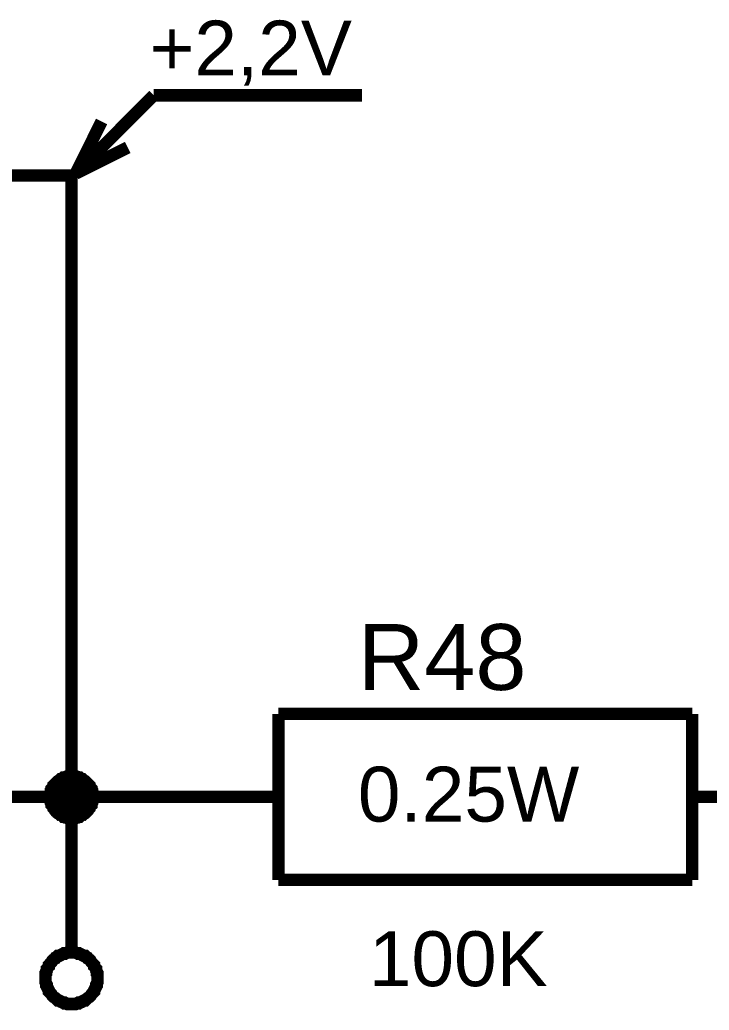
# Model space of a CAD drawing. Header units: millimetres. Extents: x -2024 to 917, y -725 to 13.
# Drawn here: x 380.87 to 397.53, y -191.44 to -167.52 of the extents above; entities that cross this region are included whole.
import ezdxf

# ---------------------------------------------------------------- set-up
doc = ezdxf.new("R2010")
doc.units = ezdxf.units.MM
doc.layers.add('Sheet', color=255, linetype='Continuous')
doc.styles.get("Standard").update_dxf_attribs({"font": 'arial.ttf'})

msp = doc.modelspace()

# ---------------------------------------------------------------- linework, layer by layer
at = {"layer": 'Sheet'}
for points, const_width in [([(382.221, -171.234), (384.108, -169.346)], 0.3), ([(384.108, -169.346), (389.139, -169.346)], 0.3), ([(382.221, -171.234), (382.85, -169.975)], 0.3), ([(382.221, -171.234), (383.479, -170.605)], 0.3), ([(374.624, -186.286), (382.122, -186.286), (382.122, -171.283), (379.623, -171.283)], 0.3), ([(387.12, -184.282), (387.12, -188.289)], 0.3), ([(387.12, -184.282), (397.117, -184.282)], 0.3), ([(397.117, -184.282), (397.117, -188.289)], 0.3), ([(381.609, -186.286), (381.609, -186.253), (381.609, -186.236), (381.609, -186.203), (381.625, -186.186), (381.625, -186.153), (381.625, -186.137), (381.642, -186.12), (381.642, -186.087), (381.658, -186.071), (381.675, -186.054), (381.691, -186.021), (381.691, -186.004), (381.708, -185.988), (381.725, -185.971), (381.741, -185.955), (381.758, -185.938), (381.774, -185.922), (381.791, -185.905), (381.824, -185.888), (381.84, -185.872), (381.857, -185.855), (381.874, -185.855), (381.907, -185.839), (381.923, -185.822), (381.94, -185.822), (381.973, -185.806), (381.989, -185.806), (382.022, -185.806), (382.039, -185.789), (382.072, -185.789), (382.089, -185.789), (382.122, -185.789)], 0.3), ([(381.609, -186.286), (381.609, -186.253), (381.609, -186.236), (381.609, -186.203), (381.625, -186.186), (381.625, -186.153), (381.625, -186.137), (381.642, -186.12), (381.642, -186.087), (381.658, -186.071), (381.675, -186.054), (381.691, -186.021), (381.691, -186.004), (381.708, -185.988), (381.725, -185.971), (381.741, -185.955), (381.758, -185.938), (381.774, -185.922), (381.791, -185.905), (381.824, -185.888), (381.84, -185.872), (381.857, -185.855), (381.874, -185.855), (381.907, -185.839), (381.923, -185.822), (381.94, -185.822), (381.973, -185.806), (381.989, -185.806), (382.022, -185.806), (382.039, -185.789), (382.072, -185.789), (382.089, -185.789), (382.122, -185.789)], 0.3), ([(381.609, -186.286), (381.609, -186.253), (381.609, -186.236), (381.609, -186.203), (381.625, -186.186), (381.625, -186.153), (381.625, -186.137), (381.642, -186.12), (381.642, -186.087), (381.658, -186.071), (381.675, -186.054), (381.691, -186.021), (381.691, -186.004), (381.708, -185.988), (381.725, -185.971), (381.741, -185.955), (381.758, -185.938), (381.774, -185.922), (381.791, -185.905), (381.824, -185.888), (381.84, -185.872), (381.857, -185.855), (381.874, -185.855), (381.907, -185.839), (381.923, -185.822), (381.94, -185.822), (381.973, -185.806), (381.989, -185.806), (382.022, -185.806), (382.039, -185.789), (382.072, -185.789), (382.089, -185.789), (382.122, -185.789)], 0.3), ([(381.609, -186.286), (381.609, -186.253), (381.609, -186.236), (381.609, -186.203), (381.625, -186.186), (381.625, -186.153), (381.625, -186.137), (381.642, -186.12), (381.642, -186.087), (381.658, -186.071), (381.675, -186.054), (381.691, -186.021), (381.691, -186.004), (381.708, -185.988), (381.725, -185.971), (381.741, -185.955), (381.758, -185.938), (381.774, -185.922), (381.791, -185.905), (381.824, -185.888), (381.84, -185.872), (381.857, -185.855), (381.874, -185.855), (381.907, -185.839), (381.923, -185.822), (381.94, -185.822), (381.973, -185.806), (381.989, -185.806), (382.022, -185.806), (382.039, -185.789), (382.072, -185.789), (382.089, -185.789), (382.122, -185.789)], 0.3), ([(381.609, -186.286), (381.609, -186.253), (381.609, -186.236), (381.609, -186.203), (381.625, -186.186), (381.625, -186.153), (381.625, -186.137), (381.642, -186.12), (381.642, -186.087), (381.658, -186.071), (381.675, -186.054), (381.691, -186.021), (381.691, -186.004), (381.708, -185.988), (381.725, -185.971), (381.741, -185.955), (381.758, -185.938), (381.774, -185.922), (381.791, -185.905), (381.824, -185.888), (381.84, -185.872), (381.857, -185.855), (381.874, -185.855), (381.907, -185.839), (381.923, -185.822), (381.94, -185.822), (381.973, -185.806), (381.989, -185.806), (382.022, -185.806), (382.039, -185.789), (382.072, -185.789), (382.089, -185.789), (382.122, -185.789)], 0.3), ([(381.609, -186.286), (381.609, -186.253), (381.609, -186.236), (381.609, -186.203), (381.625, -186.186), (381.625, -186.153), (381.625, -186.137), (381.642, -186.12), (381.642, -186.087), (381.658, -186.071), (381.675, -186.054), (381.691, -186.021), (381.691, -186.004), (381.708, -185.988), (381.725, -185.971), (381.741, -185.955), (381.758, -185.938), (381.774, -185.922), (381.791, -185.905), (381.824, -185.888), (381.84, -185.872), (381.857, -185.855), (381.874, -185.855), (381.907, -185.839), (381.923, -185.822), (381.94, -185.822), (381.973, -185.806), (381.989, -185.806), (382.022, -185.806), (382.039, -185.789), (382.072, -185.789), (382.089, -185.789), (382.122, -185.789)], 0.3), ([(381.609, -186.286), (381.609, -186.253), (381.609, -186.236), (381.609, -186.203), (381.625, -186.186), (381.625, -186.153), (381.625, -186.137), (381.642, -186.12), (381.642, -186.087), (381.658, -186.071), (381.675, -186.054), (381.691, -186.021), (381.691, -186.004), (381.708, -185.988), (381.725, -185.971), (381.741, -185.955), (381.758, -185.938), (381.774, -185.922), (381.791, -185.905), (381.824, -185.888), (381.84, -185.872), (381.857, -185.855), (381.874, -185.855), (381.907, -185.839), (381.923, -185.822), (381.94, -185.822), (381.973, -185.806), (381.989, -185.806), (382.022, -185.806), (382.039, -185.789), (382.072, -185.789), (382.089, -185.789), (382.122, -185.789)], 0.0991), ([(381.609, -186.286), (381.609, -186.253), (381.609, -186.236), (381.609, -186.203), (381.625, -186.186), (381.625, -186.153), (381.625, -186.137), (381.642, -186.12), (381.642, -186.087), (381.658, -186.071), (381.675, -186.054), (381.691, -186.021), (381.691, -186.004), (381.708, -185.988), (381.725, -185.971), (381.741, -185.955), (381.758, -185.938), (381.774, -185.922), (381.791, -185.905), (381.824, -185.888), (381.84, -185.872), (381.857, -185.855), (381.874, -185.855), (381.907, -185.839), (381.923, -185.822), (381.94, -185.822), (381.973, -185.806), (381.989, -185.806), (382.022, -185.806), (382.039, -185.789), (382.072, -185.789), (382.089, -185.789), (382.122, -185.789)], 0.0991), ([(381.609, -186.286), (381.609, -186.253), (381.609, -186.236), (381.609, -186.203), (381.625, -186.186), (381.625, -186.153), (381.625, -186.137), (381.642, -186.12), (381.642, -186.087), (381.658, -186.071), (381.675, -186.054), (381.691, -186.021), (381.691, -186.004), (381.708, -185.988), (381.725, -185.971), (381.741, -185.955), (381.758, -185.938), (381.774, -185.922), (381.791, -185.905), (381.824, -185.888), (381.84, -185.872), (381.857, -185.855), (381.874, -185.855), (381.907, -185.839), (381.923, -185.822), (381.94, -185.822), (381.973, -185.806), (381.989, -185.806), (382.022, -185.806), (382.039, -185.789), (382.072, -185.789), (382.089, -185.789), (382.122, -185.789)], 0.0991), ([(381.609, -186.286), (381.609, -186.253), (381.609, -186.236), (381.609, -186.203), (381.625, -186.186), (381.625, -186.153), (381.625, -186.137), (381.642, -186.12), (381.642, -186.087), (381.658, -186.071), (381.675, -186.054), (381.691, -186.021), (381.691, -186.004), (381.708, -185.988), (381.725, -185.971), (381.741, -185.955), (381.758, -185.938), (381.774, -185.922), (381.791, -185.905), (381.824, -185.888), (381.84, -185.872), (381.857, -185.855), (381.874, -185.855), (381.907, -185.839), (381.923, -185.822), (381.94, -185.822), (381.973, -185.806), (381.989, -185.806), (382.022, -185.806), (382.039, -185.789), (382.072, -185.789), (382.089, -185.789), (382.122, -185.789)], 0.0991), ([(381.609, -186.286), (381.609, -186.253), (381.609, -186.236), (381.609, -186.203), (381.625, -186.186), (381.625, -186.153), (381.625, -186.137), (381.642, -186.12), (381.642, -186.087), (381.658, -186.071), (381.675, -186.054), (381.691, -186.021), (381.691, -186.004), (381.708, -185.988), (381.725, -185.971), (381.741, -185.955), (381.758, -185.938), (381.774, -185.922), (381.791, -185.905), (381.824, -185.888), (381.84, -185.872), (381.857, -185.855), (381.874, -185.855), (381.907, -185.839), (381.923, -185.822), (381.94, -185.822), (381.973, -185.806), (381.989, -185.806), (382.022, -185.806), (382.039, -185.789), (382.072, -185.789), (382.089, -185.789), (382.122, -185.789)], 0.0991), ([(381.609, -186.286), (381.609, -186.253), (381.609, -186.236), (381.609, -186.203), (381.625, -186.186), (381.625, -186.153), (381.625, -186.137), (381.642, -186.12), (381.642, -186.087), (381.658, -186.071), (381.675, -186.054), (381.691, -186.021), (381.691, -186.004), (381.708, -185.988), (381.725, -185.971), (381.741, -185.955), (381.758, -185.938), (381.774, -185.922), (381.791, -185.905), (381.824, -185.888), (381.84, -185.872), (381.857, -185.855), (381.874, -185.855), (381.907, -185.839), (381.923, -185.822), (381.94, -185.822), (381.973, -185.806), (381.989, -185.806), (382.022, -185.806), (382.039, -185.789), (382.072, -185.789), (382.089, -185.789), (382.122, -185.789)], 0.0991), ([(382.122, -185.789), (382.122, -185.789)], 0.3), ([(382.122, -185.789), (382.155, -185.789), (382.171, -185.789), (382.205, -185.789), (382.221, -185.806), (382.254, -185.806), (382.271, -185.806), (382.304, -185.822), (382.32, -185.822), (382.337, -185.839), (382.37, -185.855), (382.387, -185.855), (382.403, -185.872), (382.42, -185.888), (382.453, -185.905), (382.469, -185.922), (382.486, -185.938), (382.502, -185.955), (382.519, -185.971), (382.536, -185.988), (382.552, -186.004), (382.552, -186.021), (382.569, -186.054), (382.585, -186.071), (382.602, -186.087), (382.602, -186.12), (382.618, -186.137), (382.618, -186.153), (382.618, -186.186), (382.635, -186.203), (382.635, -186.236), (382.635, -186.253), (382.635, -186.286)], 0.3), ([(382.122, -185.789), (382.122, -185.789)], 0.3), ([(382.122, -185.789), (382.155, -185.789), (382.171, -185.789), (382.205, -185.789), (382.221, -185.806), (382.254, -185.806), (382.271, -185.806), (382.304, -185.822), (382.32, -185.822), (382.337, -185.839), (382.37, -185.855), (382.387, -185.855), (382.403, -185.872), (382.42, -185.888), (382.453, -185.905), (382.469, -185.922), (382.486, -185.938), (382.502, -185.955), (382.519, -185.971), (382.536, -185.988), (382.552, -186.004), (382.552, -186.021), (382.569, -186.054), (382.585, -186.071), (382.602, -186.087), (382.602, -186.12), (382.618, -186.137), (382.618, -186.153), (382.618, -186.186), (382.635, -186.203), (382.635, -186.236), (382.635, -186.253), (382.635, -186.286)], 0.3), ([(382.122, -185.789), (382.122, -185.789)], 0.3), ([(382.122, -185.789), (382.155, -185.789), (382.171, -185.789), (382.205, -185.789), (382.221, -185.806), (382.254, -185.806), (382.271, -185.806), (382.304, -185.822), (382.32, -185.822), (382.337, -185.839), (382.37, -185.855), (382.387, -185.855), (382.403, -185.872), (382.42, -185.888), (382.453, -185.905), (382.469, -185.922), (382.486, -185.938), (382.502, -185.955), (382.519, -185.971), (382.536, -185.988), (382.552, -186.004), (382.552, -186.021), (382.569, -186.054), (382.585, -186.071), (382.602, -186.087), (382.602, -186.12), (382.618, -186.137), (382.618, -186.153), (382.618, -186.186), (382.635, -186.203), (382.635, -186.236), (382.635, -186.253), (382.635, -186.286)], 0.3), ([(382.122, -185.789), (382.122, -185.789)], 0.3), ([(382.122, -185.789), (382.155, -185.789), (382.171, -185.789), (382.205, -185.789), (382.221, -185.806), (382.254, -185.806), (382.271, -185.806), (382.304, -185.822), (382.32, -185.822), (382.337, -185.839), (382.37, -185.855), (382.387, -185.855), (382.403, -185.872), (382.42, -185.888), (382.453, -185.905), (382.469, -185.922), (382.486, -185.938), (382.502, -185.955), (382.519, -185.971), (382.536, -185.988), (382.552, -186.004), (382.552, -186.021), (382.569, -186.054), (382.585, -186.071), (382.602, -186.087), (382.602, -186.12), (382.618, -186.137), (382.618, -186.153), (382.618, -186.186), (382.635, -186.203), (382.635, -186.236), (382.635, -186.253), (382.635, -186.286)], 0.3), ([(382.122, -185.789), (382.122, -185.789)], 0.3), ([(382.122, -185.789), (382.155, -185.789), (382.171, -185.789), (382.205, -185.789), (382.221, -185.806), (382.254, -185.806), (382.271, -185.806), (382.304, -185.822), (382.32, -185.822), (382.337, -185.839), (382.37, -185.855), (382.387, -185.855), (382.403, -185.872), (382.42, -185.888), (382.453, -185.905), (382.469, -185.922), (382.486, -185.938), (382.502, -185.955), (382.519, -185.971), (382.536, -185.988), (382.552, -186.004), (382.552, -186.021), (382.569, -186.054), (382.585, -186.071), (382.602, -186.087), (382.602, -186.12), (382.618, -186.137), (382.618, -186.153), (382.618, -186.186), (382.635, -186.203), (382.635, -186.236), (382.635, -186.253), (382.635, -186.286)], 0.3), ([(382.122, -185.789), (382.122, -185.789)], 0.3), ([(382.122, -185.789), (382.155, -185.789), (382.171, -185.789), (382.205, -185.789), (382.221, -185.806), (382.254, -185.806), (382.271, -185.806), (382.304, -185.822), (382.32, -185.822), (382.337, -185.839), (382.37, -185.855), (382.387, -185.855), (382.403, -185.872), (382.42, -185.888), (382.453, -185.905), (382.469, -185.922), (382.486, -185.938), (382.502, -185.955), (382.519, -185.971), (382.536, -185.988), (382.552, -186.004), (382.552, -186.021), (382.569, -186.054), (382.585, -186.071), (382.602, -186.087), (382.602, -186.12), (382.618, -186.137), (382.618, -186.153), (382.618, -186.186), (382.635, -186.203), (382.635, -186.236), (382.635, -186.253), (382.635, -186.286)], 0.3), ([(382.122, -185.789), (382.122, -185.789)], 0.0991), ([(382.122, -185.789), (382.155, -185.789), (382.171, -185.789), (382.205, -185.789), (382.221, -185.806), (382.254, -185.806), (382.271, -185.806), (382.304, -185.822), (382.32, -185.822), (382.337, -185.839), (382.37, -185.855), (382.387, -185.855), (382.403, -185.872), (382.42, -185.888), (382.453, -185.905), (382.469, -185.922), (382.486, -185.938), (382.502, -185.955), (382.519, -185.971), (382.536, -185.988), (382.552, -186.004), (382.552, -186.021), (382.569, -186.054), (382.585, -186.071), (382.602, -186.087), (382.602, -186.12), (382.618, -186.137), (382.618, -186.153), (382.618, -186.186), (382.635, -186.203), (382.635, -186.236), (382.635, -186.253), (382.635, -186.286)], 0.0991), ([(382.122, -185.789), (382.122, -185.789)], 0.0991), ([(382.122, -185.789), (382.155, -185.789), (382.171, -185.789), (382.205, -185.789), (382.221, -185.806), (382.254, -185.806), (382.271, -185.806), (382.304, -185.822), (382.32, -185.822), (382.337, -185.839), (382.37, -185.855), (382.387, -185.855), (382.403, -185.872), (382.42, -185.888), (382.453, -185.905), (382.469, -185.922), (382.486, -185.938), (382.502, -185.955), (382.519, -185.971), (382.536, -185.988), (382.552, -186.004), (382.552, -186.021), (382.569, -186.054), (382.585, -186.071), (382.602, -186.087), (382.602, -186.12), (382.618, -186.137), (382.618, -186.153), (382.618, -186.186), (382.635, -186.203), (382.635, -186.236), (382.635, -186.253), (382.635, -186.286)], 0.0991), ([(382.122, -185.789), (382.122, -185.789)], 0.0991), ([(382.122, -185.789), (382.155, -185.789), (382.171, -185.789), (382.205, -185.789), (382.221, -185.806), (382.254, -185.806), (382.271, -185.806), (382.304, -185.822), (382.32, -185.822), (382.337, -185.839), (382.37, -185.855), (382.387, -185.855), (382.403, -185.872), (382.42, -185.888), (382.453, -185.905), (382.469, -185.922), (382.486, -185.938), (382.502, -185.955), (382.519, -185.971), (382.536, -185.988), (382.552, -186.004), (382.552, -186.021), (382.569, -186.054), (382.585, -186.071), (382.602, -186.087), (382.602, -186.12), (382.618, -186.137), (382.618, -186.153), (382.618, -186.186), (382.635, -186.203), (382.635, -186.236), (382.635, -186.253), (382.635, -186.286)], 0.0991), ([(382.122, -185.789), (382.122, -185.789)], 0.0991), ([(382.122, -185.789), (382.155, -185.789), (382.171, -185.789), (382.205, -185.789), (382.221, -185.806), (382.254, -185.806), (382.271, -185.806), (382.304, -185.822), (382.32, -185.822), (382.337, -185.839), (382.37, -185.855), (382.387, -185.855), (382.403, -185.872), (382.42, -185.888), (382.453, -185.905), (382.469, -185.922), (382.486, -185.938), (382.502, -185.955), (382.519, -185.971), (382.536, -185.988), (382.552, -186.004), (382.552, -186.021), (382.569, -186.054), (382.585, -186.071), (382.602, -186.087), (382.602, -186.12), (382.618, -186.137), (382.618, -186.153), (382.618, -186.186), (382.635, -186.203), (382.635, -186.236), (382.635, -186.253), (382.635, -186.286)], 0.0991), ([(382.122, -185.789), (382.122, -185.789)], 0.0991), ([(382.122, -185.789), (382.155, -185.789), (382.171, -185.789), (382.205, -185.789), (382.221, -185.806), (382.254, -185.806), (382.271, -185.806), (382.304, -185.822), (382.32, -185.822), (382.337, -185.839), (382.37, -185.855), (382.387, -185.855), (382.403, -185.872), (382.42, -185.888), (382.453, -185.905), (382.469, -185.922), (382.486, -185.938), (382.502, -185.955), (382.519, -185.971), (382.536, -185.988), (382.552, -186.004), (382.552, -186.021), (382.569, -186.054), (382.585, -186.071), (382.602, -186.087), (382.602, -186.12), (382.618, -186.137), (382.618, -186.153), (382.618, -186.186), (382.635, -186.203), (382.635, -186.236), (382.635, -186.253), (382.635, -186.286)], 0.0991), ([(382.122, -185.789), (382.122, -185.789)], 0.0991), ([(382.122, -185.789), (382.155, -185.789), (382.171, -185.789), (382.205, -185.789), (382.221, -185.806), (382.254, -185.806), (382.271, -185.806), (382.304, -185.822), (382.32, -185.822), (382.337, -185.839), (382.37, -185.855), (382.387, -185.855), (382.403, -185.872), (382.42, -185.888), (382.453, -185.905), (382.469, -185.922), (382.486, -185.938), (382.502, -185.955), (382.519, -185.971), (382.536, -185.988), (382.552, -186.004), (382.552, -186.021), (382.569, -186.054), (382.585, -186.071), (382.602, -186.087), (382.602, -186.12), (382.618, -186.137), (382.618, -186.153), (382.618, -186.186), (382.635, -186.203), (382.635, -186.236), (382.635, -186.253), (382.635, -186.286)], 0.0991), ([(382.122, -186.799), (382.089, -186.799), (382.072, -186.799), (382.039, -186.799), (382.022, -186.783), (381.989, -186.783), (381.973, -186.783), (381.94, -186.766), (381.923, -186.766), (381.907, -186.749), (381.874, -186.733), (381.857, -186.716), (381.84, -186.716), (381.824, -186.7), (381.791, -186.683), (381.774, -186.667), (381.758, -186.65), (381.741, -186.634), (381.725, -186.617), (381.708, -186.584), (381.691, -186.567), (381.691, -186.551), (381.675, -186.534), (381.658, -186.501), (381.642, -186.485), (381.642, -186.468), (381.625, -186.435), (381.625, -186.418), (381.625, -186.385), (381.609, -186.369), (381.609, -186.335), (381.609, -186.319), (381.609, -186.286)], 0.3), ([(381.609, -186.286), (381.609, -186.286)], 0.3), ([(382.122, -186.799), (382.089, -186.799), (382.072, -186.799), (382.039, -186.799), (382.022, -186.783), (381.989, -186.783), (381.973, -186.783), (381.94, -186.766), (381.923, -186.766), (381.907, -186.749), (381.874, -186.733), (381.857, -186.716), (381.84, -186.716), (381.824, -186.7), (381.791, -186.683), (381.774, -186.667), (381.758, -186.65), (381.741, -186.634), (381.725, -186.617), (381.708, -186.584), (381.691, -186.567), (381.691, -186.551), (381.675, -186.534), (381.658, -186.501), (381.642, -186.485), (381.642, -186.468), (381.625, -186.435), (381.625, -186.418), (381.625, -186.385), (381.609, -186.369), (381.609, -186.335), (381.609, -186.319), (381.609, -186.286)], 0.3), ([(381.609, -186.286), (381.609, -186.286)], 0.3), ([(382.122, -186.799), (382.089, -186.799), (382.072, -186.799), (382.039, -186.799), (382.022, -186.783), (381.989, -186.783), (381.973, -186.783), (381.94, -186.766), (381.923, -186.766), (381.907, -186.749), (381.874, -186.733), (381.857, -186.716), (381.84, -186.716), (381.824, -186.7), (381.791, -186.683), (381.774, -186.667), (381.758, -186.65), (381.741, -186.634), (381.725, -186.617), (381.708, -186.584), (381.691, -186.567), (381.691, -186.551), (381.675, -186.534), (381.658, -186.501), (381.642, -186.485), (381.642, -186.468), (381.625, -186.435), (381.625, -186.418), (381.625, -186.385), (381.609, -186.369), (381.609, -186.335), (381.609, -186.319), (381.609, -186.286)], 0.3), ([(381.609, -186.286), (381.609, -186.286)], 0.3), ([(382.122, -186.799), (382.089, -186.799), (382.072, -186.799), (382.039, -186.799), (382.022, -186.783), (381.989, -186.783), (381.973, -186.783), (381.94, -186.766), (381.923, -186.766), (381.907, -186.749), (381.874, -186.733), (381.857, -186.716), (381.84, -186.716), (381.824, -186.7), (381.791, -186.683), (381.774, -186.667), (381.758, -186.65), (381.741, -186.634), (381.725, -186.617), (381.708, -186.584), (381.691, -186.567), (381.691, -186.551), (381.675, -186.534), (381.658, -186.501), (381.642, -186.485), (381.642, -186.468), (381.625, -186.435), (381.625, -186.418), (381.625, -186.385), (381.609, -186.369), (381.609, -186.335), (381.609, -186.319), (381.609, -186.286)], 0.3), ([(381.609, -186.286), (381.609, -186.286)], 0.3), ([(382.122, -186.799), (382.089, -186.799), (382.072, -186.799), (382.039, -186.799), (382.022, -186.783), (381.989, -186.783), (381.973, -186.783), (381.94, -186.766), (381.923, -186.766), (381.907, -186.749), (381.874, -186.733), (381.857, -186.716), (381.84, -186.716), (381.824, -186.7), (381.791, -186.683), (381.774, -186.667), (381.758, -186.65), (381.741, -186.634), (381.725, -186.617), (381.708, -186.584), (381.691, -186.567), (381.691, -186.551), (381.675, -186.534), (381.658, -186.501), (381.642, -186.485), (381.642, -186.468), (381.625, -186.435), (381.625, -186.418), (381.625, -186.385), (381.609, -186.369), (381.609, -186.335), (381.609, -186.319), (381.609, -186.286)], 0.3), ([(381.609, -186.286), (381.609, -186.286)], 0.3), ([(382.122, -186.799), (382.089, -186.799), (382.072, -186.799), (382.039, -186.799), (382.022, -186.783), (381.989, -186.783), (381.973, -186.783), (381.94, -186.766), (381.923, -186.766), (381.907, -186.749), (381.874, -186.733), (381.857, -186.716), (381.84, -186.716), (381.824, -186.7), (381.791, -186.683), (381.774, -186.667), (381.758, -186.65), (381.741, -186.634), (381.725, -186.617), (381.708, -186.584), (381.691, -186.567), (381.691, -186.551), (381.675, -186.534), (381.658, -186.501), (381.642, -186.485), (381.642, -186.468), (381.625, -186.435), (381.625, -186.418), (381.625, -186.385), (381.609, -186.369), (381.609, -186.335), (381.609, -186.319), (381.609, -186.286)], 0.3), ([(381.609, -186.286), (381.609, -186.286)], 0.3), ([(382.122, -186.799), (382.089, -186.799), (382.072, -186.799), (382.039, -186.799), (382.022, -186.783), (381.989, -186.783), (381.973, -186.783), (381.94, -186.766), (381.923, -186.766), (381.907, -186.749), (381.874, -186.733), (381.857, -186.716), (381.84, -186.716), (381.824, -186.7), (381.791, -186.683), (381.774, -186.667), (381.758, -186.65), (381.741, -186.634), (381.725, -186.617), (381.708, -186.584), (381.691, -186.567), (381.691, -186.551), (381.675, -186.534), (381.658, -186.501), (381.642, -186.485), (381.642, -186.468), (381.625, -186.435), (381.625, -186.418), (381.625, -186.385), (381.609, -186.369), (381.609, -186.335), (381.609, -186.319), (381.609, -186.286)], 0.0991), ([(381.609, -186.286), (381.609, -186.286)], 0.0991), ([(382.122, -186.799), (382.089, -186.799), (382.072, -186.799), (382.039, -186.799), (382.022, -186.783), (381.989, -186.783), (381.973, -186.783), (381.94, -186.766), (381.923, -186.766), (381.907, -186.749), (381.874, -186.733), (381.857, -186.716), (381.84, -186.716), (381.824, -186.7), (381.791, -186.683), (381.774, -186.667), (381.758, -186.65), (381.741, -186.634), (381.725, -186.617), (381.708, -186.584), (381.691, -186.567), (381.691, -186.551), (381.675, -186.534), (381.658, -186.501), (381.642, -186.485), (381.642, -186.468), (381.625, -186.435), (381.625, -186.418), (381.625, -186.385), (381.609, -186.369), (381.609, -186.335), (381.609, -186.319), (381.609, -186.286)], 0.0991), ([(381.609, -186.286), (381.609, -186.286)], 0.0991), ([(382.122, -186.799), (382.089, -186.799), (382.072, -186.799), (382.039, -186.799), (382.022, -186.783), (381.989, -186.783), (381.973, -186.783), (381.94, -186.766), (381.923, -186.766), (381.907, -186.749), (381.874, -186.733), (381.857, -186.716), (381.84, -186.716), (381.824, -186.7), (381.791, -186.683), (381.774, -186.667), (381.758, -186.65), (381.741, -186.634), (381.725, -186.617), (381.708, -186.584), (381.691, -186.567), (381.691, -186.551), (381.675, -186.534), (381.658, -186.501), (381.642, -186.485), (381.642, -186.468), (381.625, -186.435), (381.625, -186.418), (381.625, -186.385), (381.609, -186.369), (381.609, -186.335), (381.609, -186.319), (381.609, -186.286)], 0.0991), ([(381.609, -186.286), (381.609, -186.286)], 0.0991), ([(382.122, -186.799), (382.089, -186.799), (382.072, -186.799), (382.039, -186.799), (382.022, -186.783), (381.989, -186.783), (381.973, -186.783), (381.94, -186.766), (381.923, -186.766), (381.907, -186.749), (381.874, -186.733), (381.857, -186.716), (381.84, -186.716), (381.824, -186.7), (381.791, -186.683), (381.774, -186.667), (381.758, -186.65), (381.741, -186.634), (381.725, -186.617), (381.708, -186.584), (381.691, -186.567), (381.691, -186.551), (381.675, -186.534), (381.658, -186.501), (381.642, -186.485), (381.642, -186.468), (381.625, -186.435), (381.625, -186.418), (381.625, -186.385), (381.609, -186.369), (381.609, -186.335), (381.609, -186.319), (381.609, -186.286)], 0.0991), ([(381.609, -186.286), (381.609, -186.286)], 0.0991), ([(382.122, -186.799), (382.089, -186.799), (382.072, -186.799), (382.039, -186.799), (382.022, -186.783), (381.989, -186.783), (381.973, -186.783), (381.94, -186.766), (381.923, -186.766), (381.907, -186.749), (381.874, -186.733), (381.857, -186.716), (381.84, -186.716), (381.824, -186.7), (381.791, -186.683), (381.774, -186.667), (381.758, -186.65), (381.741, -186.634), (381.725, -186.617), (381.708, -186.584), (381.691, -186.567), (381.691, -186.551), (381.675, -186.534), (381.658, -186.501), (381.642, -186.485), (381.642, -186.468), (381.625, -186.435), (381.625, -186.418), (381.625, -186.385), (381.609, -186.369), (381.609, -186.335), (381.609, -186.319), (381.609, -186.286)], 0.0991), ([(381.609, -186.286), (381.609, -186.286)], 0.0991), ([(382.122, -186.799), (382.089, -186.799), (382.072, -186.799), (382.039, -186.799), (382.022, -186.783), (381.989, -186.783), (381.973, -186.783), (381.94, -186.766), (381.923, -186.766), (381.907, -186.749), (381.874, -186.733), (381.857, -186.716), (381.84, -186.716), (381.824, -186.7), (381.791, -186.683), (381.774, -186.667), (381.758, -186.65), (381.741, -186.634), (381.725, -186.617), (381.708, -186.584), (381.691, -186.567), (381.691, -186.551), (381.675, -186.534), (381.658, -186.501), (381.642, -186.485), (381.642, -186.468), (381.625, -186.435), (381.625, -186.418), (381.625, -186.385), (381.609, -186.369), (381.609, -186.335), (381.609, -186.319), (381.609, -186.286)], 0.0991), ([(381.609, -186.286), (381.609, -186.286)], 0.0991), ([(382.635, -186.286), (382.635, -186.319), (382.635, -186.335), (382.635, -186.369), (382.618, -186.385), (382.618, -186.418), (382.618, -186.435), (382.602, -186.468), (382.602, -186.485), (382.585, -186.501), (382.569, -186.534), (382.552, -186.551), (382.552, -186.567), (382.536, -186.584), (382.519, -186.617), (382.502, -186.634), (382.486, -186.65), (382.469, -186.667), (382.453, -186.683), (382.42, -186.7), (382.403, -186.716), (382.387, -186.716), (382.37, -186.733), (382.337, -186.749), (382.32, -186.766), (382.304, -186.766), (382.271, -186.783), (382.254, -186.783), (382.221, -186.783), (382.205, -186.799), (382.171, -186.799), (382.155, -186.799), (382.122, -186.799)], 0.3), ([(382.122, -186.286), (384.621, -186.286)], 0.3), ([(382.635, -186.286), (382.635, -186.319), (382.635, -186.335), (382.635, -186.369), (382.618, -186.385), (382.618, -186.418), (382.618, -186.435), (382.602, -186.468), (382.602, -186.485), (382.585, -186.501), (382.569, -186.534), (382.552, -186.551), (382.552, -186.567), (382.536, -186.584), (382.519, -186.617), (382.502, -186.634), (382.486, -186.65), (382.469, -186.667), (382.453, -186.683), (382.42, -186.7), (382.403, -186.716), (382.387, -186.716), (382.37, -186.733), (382.337, -186.749), (382.32, -186.766), (382.304, -186.766), (382.271, -186.783), (382.254, -186.783), (382.221, -186.783), (382.205, -186.799), (382.171, -186.799), (382.155, -186.799), (382.122, -186.799)], 0.3), ([(382.122, -188.786), (382.122, -186.286)], 0.3), ([(382.635, -186.286), (382.635, -186.319), (382.635, -186.335), (382.635, -186.369), (382.618, -186.385), (382.618, -186.418), (382.618, -186.435), (382.602, -186.468), (382.602, -186.485), (382.585, -186.501), (382.569, -186.534), (382.552, -186.551), (382.552, -186.567), (382.536, -186.584), (382.519, -186.617), (382.502, -186.634), (382.486, -186.65), (382.469, -186.667), (382.453, -186.683), (382.42, -186.7), (382.403, -186.716), (382.387, -186.716), (382.37, -186.733), (382.337, -186.749), (382.32, -186.766), (382.304, -186.766), (382.271, -186.783), (382.254, -186.783), (382.221, -186.783), (382.205, -186.799), (382.171, -186.799), (382.155, -186.799), (382.122, -186.799)], 0.3), ([(382.635, -186.286), (382.635, -186.319), (382.635, -186.335), (382.635, -186.369), (382.618, -186.385), (382.618, -186.418), (382.618, -186.435), (382.602, -186.468), (382.602, -186.485), (382.585, -186.501), (382.569, -186.534), (382.552, -186.551), (382.552, -186.567), (382.536, -186.584), (382.519, -186.617), (382.502, -186.634), (382.486, -186.65), (382.469, -186.667), (382.453, -186.683), (382.42, -186.7), (382.403, -186.716), (382.387, -186.716), (382.37, -186.733), (382.337, -186.749), (382.32, -186.766), (382.304, -186.766), (382.271, -186.783), (382.254, -186.783), (382.221, -186.783), (382.205, -186.799), (382.171, -186.799), (382.155, -186.799), (382.122, -186.799)], 0.3), ([(382.635, -186.286), (382.635, -186.319), (382.635, -186.335), (382.635, -186.369), (382.618, -186.385), (382.618, -186.418), (382.618, -186.435), (382.602, -186.468), (382.602, -186.485), (382.585, -186.501), (382.569, -186.534), (382.552, -186.551), (382.552, -186.567), (382.536, -186.584), (382.519, -186.617), (382.502, -186.634), (382.486, -186.65), (382.469, -186.667), (382.453, -186.683), (382.42, -186.7), (382.403, -186.716), (382.387, -186.716), (382.37, -186.733), (382.337, -186.749), (382.32, -186.766), (382.304, -186.766), (382.271, -186.783), (382.254, -186.783), (382.221, -186.783), (382.205, -186.799), (382.171, -186.799), (382.155, -186.799), (382.122, -186.799)], 0.3), ([(382.635, -186.286), (382.635, -186.319), (382.635, -186.335), (382.635, -186.369), (382.618, -186.385), (382.618, -186.418), (382.618, -186.435), (382.602, -186.468), (382.602, -186.485), (382.585, -186.501), (382.569, -186.534), (382.552, -186.551), (382.552, -186.567), (382.536, -186.584), (382.519, -186.617), (382.502, -186.634), (382.486, -186.65), (382.469, -186.667), (382.453, -186.683), (382.42, -186.7), (382.403, -186.716), (382.387, -186.716), (382.37, -186.733), (382.337, -186.749), (382.32, -186.766), (382.304, -186.766), (382.271, -186.783), (382.254, -186.783), (382.221, -186.783), (382.205, -186.799), (382.171, -186.799), (382.155, -186.799), (382.122, -186.799)], 0.3), ([(382.635, -186.286), (382.635, -186.319), (382.635, -186.335), (382.635, -186.369), (382.618, -186.385), (382.618, -186.418), (382.618, -186.435), (382.602, -186.468), (382.602, -186.485), (382.585, -186.501), (382.569, -186.534), (382.552, -186.551), (382.552, -186.567), (382.536, -186.584), (382.519, -186.617), (382.502, -186.634), (382.486, -186.65), (382.469, -186.667), (382.453, -186.683), (382.42, -186.7), (382.403, -186.716), (382.387, -186.716), (382.37, -186.733), (382.337, -186.749), (382.32, -186.766), (382.304, -186.766), (382.271, -186.783), (382.254, -186.783), (382.221, -186.783), (382.205, -186.799), (382.171, -186.799), (382.155, -186.799), (382.122, -186.799)], 0.0991), ([(382.635, -186.286), (382.635, -186.319), (382.635, -186.335), (382.635, -186.369), (382.618, -186.385), (382.618, -186.418), (382.618, -186.435), (382.602, -186.468), (382.602, -186.485), (382.585, -186.501), (382.569, -186.534), (382.552, -186.551), (382.552, -186.567), (382.536, -186.584), (382.519, -186.617), (382.502, -186.634), (382.486, -186.65), (382.469, -186.667), (382.453, -186.683), (382.42, -186.7), (382.403, -186.716), (382.387, -186.716), (382.37, -186.733), (382.337, -186.749), (382.32, -186.766), (382.304, -186.766), (382.271, -186.783), (382.254, -186.783), (382.221, -186.783), (382.205, -186.799), (382.171, -186.799), (382.155, -186.799), (382.122, -186.799)], 0.0991), ([(382.635, -186.286), (382.635, -186.319), (382.635, -186.335), (382.635, -186.369), (382.618, -186.385), (382.618, -186.418), (382.618, -186.435), (382.602, -186.468), (382.602, -186.485), (382.585, -186.501), (382.569, -186.534), (382.552, -186.551), (382.552, -186.567), (382.536, -186.584), (382.519, -186.617), (382.502, -186.634), (382.486, -186.65), (382.469, -186.667), (382.453, -186.683), (382.42, -186.7), (382.403, -186.716), (382.387, -186.716), (382.37, -186.733), (382.337, -186.749), (382.32, -186.766), (382.304, -186.766), (382.271, -186.783), (382.254, -186.783), (382.221, -186.783), (382.205, -186.799), (382.171, -186.799), (382.155, -186.799), (382.122, -186.799)], 0.0991), ([(382.635, -186.286), (382.635, -186.319), (382.635, -186.335), (382.635, -186.369), (382.618, -186.385), (382.618, -186.418), (382.618, -186.435), (382.602, -186.468), (382.602, -186.485), (382.585, -186.501), (382.569, -186.534), (382.552, -186.551), (382.552, -186.567), (382.536, -186.584), (382.519, -186.617), (382.502, -186.634), (382.486, -186.65), (382.469, -186.667), (382.453, -186.683), (382.42, -186.7), (382.403, -186.716), (382.387, -186.716), (382.37, -186.733), (382.337, -186.749), (382.32, -186.766), (382.304, -186.766), (382.271, -186.783), (382.254, -186.783), (382.221, -186.783), (382.205, -186.799), (382.171, -186.799), (382.155, -186.799), (382.122, -186.799)], 0.0991), ([(382.635, -186.286), (382.635, -186.319), (382.635, -186.335), (382.635, -186.369), (382.618, -186.385), (382.618, -186.418), (382.618, -186.435), (382.602, -186.468), (382.602, -186.485), (382.585, -186.501), (382.569, -186.534), (382.552, -186.551), (382.552, -186.567), (382.536, -186.584), (382.519, -186.617), (382.502, -186.634), (382.486, -186.65), (382.469, -186.667), (382.453, -186.683), (382.42, -186.7), (382.403, -186.716), (382.387, -186.716), (382.37, -186.733), (382.337, -186.749), (382.32, -186.766), (382.304, -186.766), (382.271, -186.783), (382.254, -186.783), (382.221, -186.783), (382.205, -186.799), (382.171, -186.799), (382.155, -186.799), (382.122, -186.799)], 0.0991), ([(382.635, -186.286), (382.635, -186.319), (382.635, -186.335), (382.635, -186.369), (382.618, -186.385), (382.618, -186.418), (382.618, -186.435), (382.602, -186.468), (382.602, -186.485), (382.585, -186.501), (382.569, -186.534), (382.552, -186.551), (382.552, -186.567), (382.536, -186.584), (382.519, -186.617), (382.502, -186.634), (382.486, -186.65), (382.469, -186.667), (382.453, -186.683), (382.42, -186.7), (382.403, -186.716), (382.387, -186.716), (382.37, -186.733), (382.337, -186.749), (382.32, -186.766), (382.304, -186.766), (382.271, -186.783), (382.254, -186.783), (382.221, -186.783), (382.205, -186.799), (382.171, -186.799), (382.155, -186.799), (382.122, -186.799)], 0.0991), ([(382.635, -186.286), (382.635, -186.286), (382.635, -186.286), (382.635, -186.286), (382.635, -186.286), (382.635, -186.286), (382.635, -186.286), (382.635, -186.286), (382.635, -186.286), (382.635, -186.286), (382.635, -186.286), (382.635, -186.286), (382.635, -186.286), (382.635, -186.286), (382.635, -186.286), (382.635, -186.286), (382.635, -186.286), (382.635, -186.286), (382.635, -186.286), (382.635, -186.286), (382.635, -186.286), (382.635, -186.286), (382.635, -186.286), (382.635, -186.286), (382.635, -186.286), (382.635, -186.286), (382.635, -186.286), (382.635, -186.286), (382.635, -186.286), (382.635, -186.286), (382.635, -186.286), (382.635, -186.286), (382.635, -186.286)], 0.3), ([(382.635, -186.286), (382.635, -186.286)], 0.3), ([(382.635, -186.286), (382.635, -186.286), (382.635, -186.286), (382.635, -186.286), (382.635, -186.286), (382.635, -186.286), (382.635, -186.286), (382.635, -186.286), (382.635, -186.286), (382.635, -186.286), (382.635, -186.286), (382.635, -186.286), (382.635, -186.286), (382.635, -186.286), (382.635, -186.286), (382.635, -186.286), (382.635, -186.286), (382.635, -186.286), (382.635, -186.286), (382.635, -186.286), (382.635, -186.286), (382.635, -186.286), (382.635, -186.286), (382.635, -186.286), (382.635, -186.286), (382.635, -186.286), (382.635, -186.286), (382.635, -186.286), (382.635, -186.286), (382.635, -186.286), (382.635, -186.286), (382.635, -186.286), (382.635, -186.286)], 0.3), ([(382.635, -186.286), (382.635, -186.286)], 0.3), ([(382.635, -186.286), (382.635, -186.286), (382.635, -186.286), (382.635, -186.286), (382.635, -186.286), (382.635, -186.286), (382.635, -186.286), (382.635, -186.286), (382.635, -186.286), (382.635, -186.286), (382.635, -186.286), (382.635, -186.286), (382.635, -186.286), (382.635, -186.286), (382.635, -186.286), (382.635, -186.286), (382.635, -186.286), (382.635, -186.286), (382.635, -186.286), (382.635, -186.286), (382.635, -186.286), (382.635, -186.286), (382.635, -186.286), (382.635, -186.286), (382.635, -186.286), (382.635, -186.286), (382.635, -186.286), (382.635, -186.286), (382.635, -186.286), (382.635, -186.286), (382.635, -186.286), (382.635, -186.286), (382.635, -186.286)], 0.3), ([(382.635, -186.286), (382.635, -186.286)], 0.3), ([(382.635, -186.286), (382.635, -186.286), (382.635, -186.286), (382.635, -186.286), (382.635, -186.286), (382.635, -186.286), (382.635, -186.286), (382.635, -186.286), (382.635, -186.286), (382.635, -186.286), (382.635, -186.286), (382.635, -186.286), (382.635, -186.286), (382.635, -186.286), (382.635, -186.286), (382.635, -186.286), (382.635, -186.286), (382.635, -186.286), (382.635, -186.286), (382.635, -186.286), (382.635, -186.286), (382.635, -186.286), (382.635, -186.286), (382.635, -186.286), (382.635, -186.286), (382.635, -186.286), (382.635, -186.286), (382.635, -186.286), (382.635, -186.286), (382.635, -186.286), (382.635, -186.286), (382.635, -186.286), (382.635, -186.286)], 0.3), ([(382.635, -186.286), (382.635, -186.286)], 0.3), ([(382.635, -186.286), (382.635, -186.286), (382.635, -186.286), (382.635, -186.286), (382.635, -186.286), (382.635, -186.286), (382.635, -186.286), (382.635, -186.286), (382.635, -186.286), (382.635, -186.286), (382.635, -186.286), (382.635, -186.286), (382.635, -186.286), (382.635, -186.286), (382.635, -186.286), (382.635, -186.286), (382.635, -186.286), (382.635, -186.286), (382.635, -186.286), (382.635, -186.286), (382.635, -186.286), (382.635, -186.286), (382.635, -186.286), (382.635, -186.286), (382.635, -186.286), (382.635, -186.286), (382.635, -186.286), (382.635, -186.286), (382.635, -186.286), (382.635, -186.286), (382.635, -186.286), (382.635, -186.286), (382.635, -186.286)], 0.3), ([(382.635, -186.286), (382.635, -186.286)], 0.3), ([(382.635, -186.286), (382.635, -186.286), (382.635, -186.286), (382.635, -186.286), (382.635, -186.286), (382.635, -186.286), (382.635, -186.286), (382.635, -186.286), (382.635, -186.286), (382.635, -186.286), (382.635, -186.286), (382.635, -186.286), (382.635, -186.286), (382.635, -186.286), (382.635, -186.286), (382.635, -186.286), (382.635, -186.286), (382.635, -186.286), (382.635, -186.286), (382.635, -186.286), (382.635, -186.286), (382.635, -186.286), (382.635, -186.286), (382.635, -186.286), (382.635, -186.286), (382.635, -186.286), (382.635, -186.286), (382.635, -186.286), (382.635, -186.286), (382.635, -186.286), (382.635, -186.286), (382.635, -186.286), (382.635, -186.286)], 0.3), ([(382.635, -186.286), (382.635, -186.286)], 0.3), ([(382.635, -186.286), (382.635, -186.286), (382.635, -186.286), (382.635, -186.286), (382.635, -186.286), (382.635, -186.286), (382.635, -186.286), (382.635, -186.286), (382.635, -186.286), (382.635, -186.286), (382.635, -186.286), (382.635, -186.286), (382.635, -186.286), (382.635, -186.286), (382.635, -186.286), (382.635, -186.286), (382.635, -186.286), (382.635, -186.286), (382.635, -186.286), (382.635, -186.286), (382.635, -186.286), (382.635, -186.286), (382.635, -186.286), (382.635, -186.286), (382.635, -186.286), (382.635, -186.286), (382.635, -186.286), (382.635, -186.286), (382.635, -186.286), (382.635, -186.286), (382.635, -186.286), (382.635, -186.286), (382.635, -186.286)], 0.0991), ([(382.635, -186.286), (382.635, -186.286)], 0.0991), ([(382.635, -186.286), (382.635, -186.286), (382.635, -186.286), (382.635, -186.286), (382.635, -186.286), (382.635, -186.286), (382.635, -186.286), (382.635, -186.286), (382.635, -186.286), (382.635, -186.286), (382.635, -186.286), (382.635, -186.286), (382.635, -186.286), (382.635, -186.286), (382.635, -186.286), (382.635, -186.286), (382.635, -186.286), (382.635, -186.286), (382.635, -186.286), (382.635, -186.286), (382.635, -186.286), (382.635, -186.286), (382.635, -186.286), (382.635, -186.286), (382.635, -186.286), (382.635, -186.286), (382.635, -186.286), (382.635, -186.286), (382.635, -186.286), (382.635, -186.286), (382.635, -186.286), (382.635, -186.286), (382.635, -186.286)], 0.0991), ([(382.635, -186.286), (382.635, -186.286)], 0.0991), ([(382.635, -186.286), (382.635, -186.286), (382.635, -186.286), (382.635, -186.286), (382.635, -186.286), (382.635, -186.286), (382.635, -186.286), (382.635, -186.286), (382.635, -186.286), (382.635, -186.286), (382.635, -186.286), (382.635, -186.286), (382.635, -186.286), (382.635, -186.286), (382.635, -186.286), (382.635, -186.286), (382.635, -186.286), (382.635, -186.286), (382.635, -186.286), (382.635, -186.286), (382.635, -186.286), (382.635, -186.286), (382.635, -186.286), (382.635, -186.286), (382.635, -186.286), (382.635, -186.286), (382.635, -186.286), (382.635, -186.286), (382.635, -186.286), (382.635, -186.286), (382.635, -186.286), (382.635, -186.286), (382.635, -186.286)], 0.0991), ([(382.635, -186.286), (382.635, -186.286)], 0.0991), ([(382.635, -186.286), (382.635, -186.286), (382.635, -186.286), (382.635, -186.286), (382.635, -186.286), (382.635, -186.286), (382.635, -186.286), (382.635, -186.286), (382.635, -186.286), (382.635, -186.286), (382.635, -186.286), (382.635, -186.286), (382.635, -186.286), (382.635, -186.286), (382.635, -186.286), (382.635, -186.286), (382.635, -186.286), (382.635, -186.286), (382.635, -186.286), (382.635, -186.286), (382.635, -186.286), (382.635, -186.286), (382.635, -186.286), (382.635, -186.286), (382.635, -186.286), (382.635, -186.286), (382.635, -186.286), (382.635, -186.286), (382.635, -186.286), (382.635, -186.286), (382.635, -186.286), (382.635, -186.286), (382.635, -186.286)], 0.0991), ([(382.635, -186.286), (382.635, -186.286)], 0.0991), ([(382.635, -186.286), (382.635, -186.286), (382.635, -186.286), (382.635, -186.286), (382.635, -186.286), (382.635, -186.286), (382.635, -186.286), (382.635, -186.286), (382.635, -186.286), (382.635, -186.286), (382.635, -186.286), (382.635, -186.286), (382.635, -186.286), (382.635, -186.286), (382.635, -186.286), (382.635, -186.286), (382.635, -186.286), (382.635, -186.286), (382.635, -186.286), (382.635, -186.286), (382.635, -186.286), (382.635, -186.286), (382.635, -186.286), (382.635, -186.286), (382.635, -186.286), (382.635, -186.286), (382.635, -186.286), (382.635, -186.286), (382.635, -186.286), (382.635, -186.286), (382.635, -186.286), (382.635, -186.286), (382.635, -186.286)], 0.0991), ([(382.635, -186.286), (382.635, -186.286)], 0.0991), ([(382.635, -186.286), (382.635, -186.286), (382.635, -186.286), (382.635, -186.286), (382.635, -186.286), (382.635, -186.286), (382.635, -186.286), (382.635, -186.286), (382.635, -186.286), (382.635, -186.286), (382.635, -186.286), (382.635, -186.286), (382.635, -186.286), (382.635, -186.286), (382.635, -186.286), (382.635, -186.286), (382.635, -186.286), (382.635, -186.286), (382.635, -186.286), (382.635, -186.286), (382.635, -186.286), (382.635, -186.286), (382.635, -186.286), (382.635, -186.286), (382.635, -186.286), (382.635, -186.286), (382.635, -186.286), (382.635, -186.286), (382.635, -186.286), (382.635, -186.286), (382.635, -186.286), (382.635, -186.286), (382.635, -186.286)], 0.0991), ([(382.635, -186.286), (382.635, -186.286)], 0.0991), ([(387.12, -186.286), (384.621, -186.286)], 0.3), ([(397.117, -186.286), (399.616, -186.286)], 0.3), ([(387.12, -188.289), (397.117, -188.289)], 0.3), ([(382.122, -190.045), (382.122, -188.786)], 0.3), ([(381.493, -190.657), (381.493, -190.624), (381.493, -190.591), (381.493, -190.558), (381.509, -190.541), (381.509, -190.508), (381.526, -190.475), (381.526, -190.442), (381.543, -190.426), (381.559, -190.392), (381.576, -190.376), (381.576, -190.343), (381.592, -190.326), (381.625, -190.293), (381.642, -190.276), (381.658, -190.243), (381.675, -190.227), (381.691, -190.21), (381.725, -190.194), (381.741, -190.161), (381.774, -190.144), (381.791, -190.127), (381.824, -190.127), (381.857, -190.111), (381.874, -190.094), (381.907, -190.078), (381.94, -190.078), (381.956, -190.061), (381.989, -190.061), (382.022, -190.045), (382.056, -190.045), (382.089, -190.045), (382.122, -190.045)], 0.3), ([(382.122, -190.045), (382.089, -190.045), (382.056, -190.045), (382.022, -190.045), (381.989, -190.061), (381.956, -190.061), (381.94, -190.078), (381.907, -190.078), (381.874, -190.094), (381.857, -190.111), (381.824, -190.127), (381.791, -190.127), (381.774, -190.144), (381.741, -190.161), (381.725, -190.194), (381.691, -190.21), (381.675, -190.227), (381.658, -190.243), (381.642, -190.276), (381.625, -190.293), (381.592, -190.326), (381.576, -190.343), (381.576, -190.376), (381.559, -190.392), (381.543, -190.426), (381.526, -190.442), (381.526, -190.475), (381.509, -190.508), (381.509, -190.541), (381.493, -190.558), (381.493, -190.591), (381.493, -190.624), (381.493, -190.657)], 0.3), ([(382.122, -190.045), (382.155, -190.045), (382.188, -190.045), (382.221, -190.045), (382.254, -190.061), (382.287, -190.061), (382.304, -190.078), (382.337, -190.078), (382.37, -190.094), (382.387, -190.111), (382.42, -190.127), (382.453, -190.127), (382.469, -190.144), (382.502, -190.161), (382.519, -190.194), (382.552, -190.21), (382.569, -190.227), (382.585, -190.243), (382.602, -190.276), (382.618, -190.293), (382.651, -190.326), (382.668, -190.343), (382.668, -190.376), (382.685, -190.392), (382.701, -190.426), (382.718, -190.442), (382.718, -190.475), (382.734, -190.508), (382.734, -190.541), (382.751, -190.558), (382.751, -190.591), (382.751, -190.624), (382.751, -190.657)], 0.3), ([(382.751, -190.657), (382.751, -190.624), (382.751, -190.591), (382.751, -190.558), (382.734, -190.541), (382.734, -190.508), (382.718, -190.475), (382.718, -190.442), (382.701, -190.426), (382.685, -190.392), (382.668, -190.376), (382.668, -190.343), (382.651, -190.326), (382.618, -190.293), (382.602, -190.276), (382.585, -190.243), (382.569, -190.227), (382.552, -190.21), (382.519, -190.194), (382.502, -190.161), (382.469, -190.144), (382.453, -190.127), (382.42, -190.127), (382.387, -190.111), (382.37, -190.094), (382.337, -190.078), (382.304, -190.078), (382.287, -190.061), (382.254, -190.061), (382.221, -190.045), (382.188, -190.045), (382.155, -190.045), (382.122, -190.045)], 0.3), ([(382.122, -191.287), (382.089, -191.287), (382.056, -191.287), (382.022, -191.287), (381.989, -191.27), (381.956, -191.27), (381.94, -191.253), (381.907, -191.253), (381.874, -191.237), (381.857, -191.22), (381.824, -191.204), (381.791, -191.204), (381.774, -191.187), (381.741, -191.154), (381.725, -191.138), (381.691, -191.121), (381.675, -191.104), (381.658, -191.088), (381.642, -191.055), (381.625, -191.038), (381.592, -191.005), (381.576, -190.989), (381.576, -190.955), (381.559, -190.922), (381.543, -190.906), (381.526, -190.873), (381.526, -190.839), (381.509, -190.823), (381.509, -190.79), (381.493, -190.757), (381.493, -190.724), (381.493, -190.69), (381.493, -190.657)], 0.3), ([(381.493, -190.657), (381.493, -190.657)], 0.3), ([(381.493, -190.657), (381.493, -190.69), (381.493, -190.724), (381.493, -190.757), (381.509, -190.79), (381.509, -190.823), (381.526, -190.839), (381.526, -190.873), (381.543, -190.906), (381.559, -190.922), (381.576, -190.955), (381.576, -190.989), (381.592, -191.005), (381.625, -191.038), (381.642, -191.055), (381.658, -191.088), (381.675, -191.104), (381.691, -191.121), (381.725, -191.138), (381.741, -191.154), (381.774, -191.187), (381.791, -191.204), (381.824, -191.204), (381.857, -191.22), (381.874, -191.237), (381.907, -191.253), (381.94, -191.253), (381.956, -191.27), (381.989, -191.27), (382.022, -191.287), (382.056, -191.287), (382.089, -191.287), (382.122, -191.287)], 0.3), ([(382.751, -190.657), (382.751, -190.69), (382.751, -190.724), (382.751, -190.757), (382.734, -190.79), (382.734, -190.823), (382.718, -190.839), (382.718, -190.873), (382.701, -190.906), (382.685, -190.922), (382.668, -190.955), (382.668, -190.989), (382.651, -191.005), (382.618, -191.038), (382.602, -191.055), (382.585, -191.088), (382.569, -191.104), (382.552, -191.121), (382.519, -191.138), (382.502, -191.154), (382.469, -191.187), (382.453, -191.204), (382.42, -191.204), (382.387, -191.22), (382.37, -191.237), (382.337, -191.253), (382.304, -191.253), (382.287, -191.27), (382.254, -191.27), (382.221, -191.287), (382.188, -191.287), (382.155, -191.287), (382.122, -191.287)], 0.3), ([(382.122, -191.287), (382.155, -191.287), (382.188, -191.287), (382.221, -191.287), (382.254, -191.27), (382.287, -191.27), (382.304, -191.253), (382.337, -191.253), (382.37, -191.237), (382.387, -191.22), (382.42, -191.204), (382.453, -191.204), (382.469, -191.187), (382.502, -191.154), (382.519, -191.138), (382.552, -191.121), (382.569, -191.104), (382.585, -191.088), (382.602, -191.055), (382.618, -191.038), (382.651, -191.005), (382.668, -190.989), (382.668, -190.955), (382.685, -190.922), (382.701, -190.906), (382.718, -190.873), (382.718, -190.839), (382.734, -190.823), (382.734, -190.79), (382.751, -190.757), (382.751, -190.724), (382.751, -190.69), (382.751, -190.657)], 0.3), ([(382.751, -190.657), (382.751, -190.657), (382.751, -190.657), (382.751, -190.657), (382.751, -190.657), (382.751, -190.657), (382.751, -190.657), (382.751, -190.657), (382.751, -190.657), (382.751, -190.657), (382.751, -190.657), (382.751, -190.657), (382.751, -190.657), (382.751, -190.657), (382.751, -190.657), (382.751, -190.657), (382.751, -190.657), (382.751, -190.657), (382.751, -190.657), (382.751, -190.657), (382.751, -190.657), (382.751, -190.657), (382.751, -190.657), (382.751, -190.657), (382.751, -190.657), (382.751, -190.657), (382.751, -190.657), (382.751, -190.657), (382.751, -190.657), (382.751, -190.657), (382.751, -190.657), (382.751, -190.657), (382.751, -190.657)], 0.3), ([(382.751, -190.657), (382.751, -190.657)], 0.3)]:
    msp.add_lwpolyline(points, dxfattribs=dict(at, const_width=const_width))
at = {"layer": 'Sheet', "const_width": 0.508}
msp.add_lwpolyline([(381.835, -186.282, 1), (382.343, -186.282, 1)], format="xyb", close=True, dxfattribs=at)

# ---------------------------------------------------------------- texts
at = {"layer": 'Sheet'}
for s, height, p in [('+2,2V', 1.3247, (384.009, -168.866)), ('R48', 1.5897, (389.04, -183.703)), ('0.25W', 1.3247, (389.04, -186.882)), ('100K', 1.3247, (389.305, -190.856))]:
    msp.add_text(s, height=height, dxfattribs=at).set_placement(p)

doc.saveas('drawing.dxf')
